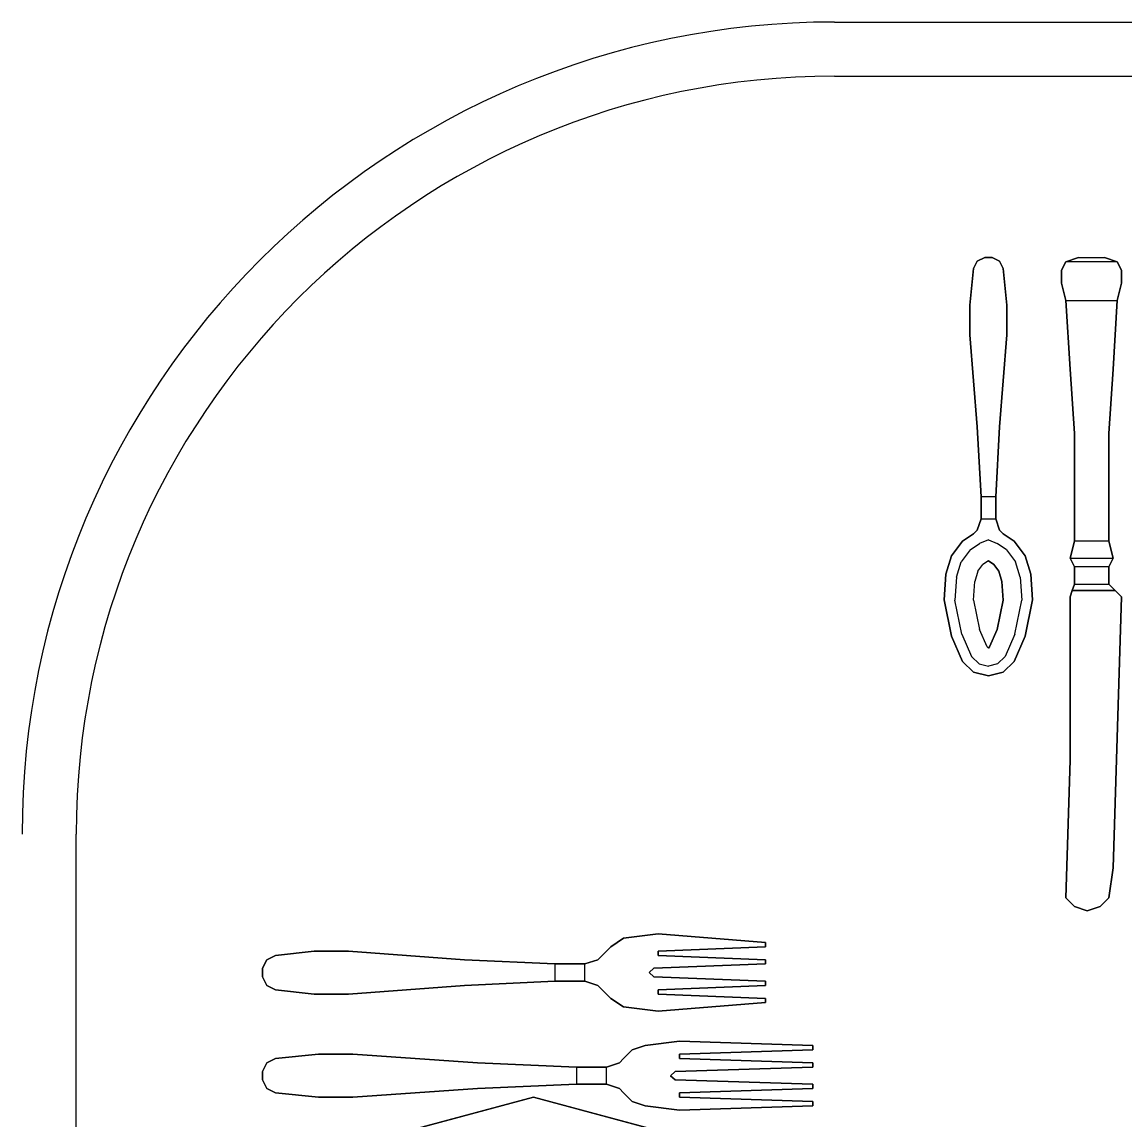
# Model space of a CAD drawing. Header units: inches. Extents: x 38074 to 101214, y 18833 to 57379.
# Drawn here: x 97711.1 to 98106.3, y 36639.1 to 37032.6 of the extents above; entities that cross this region are included whole.
import ezdxf

# ---------------------------------------------------------------- set-up
doc = ezdxf.new("R2010")
doc.units = ezdxf.units.IN

# ---------------------------------------------------------------- blocks, each defined once
blk = doc.blocks.new('A$C403C54AD')
for p, q in [((0.83575, 1.55195, -0.0006), (1.99923, 1.55195, -0.0006)), ((0.83575, 1.53256, -0.0006), (1.99923, 1.53256, -0.0006)), ((0.56427, 0.79569, -0.0006), (0.56427, 1.26108, -0.0006)), ((0.76029, 1.22386, -0.03201), (0.75567, 1.22078, -0.03155)), ((0.76029, 1.22386, -0.03509), (0.75567, 1.22078, -0.03463)), ((0.76798, 1.18538, -0.03201), (0.76336, 1.18384, -0.03155)), ((0.76798, 1.18538, -0.03509), (0.76336, 1.18384, -0.03463))]:
    blk.add_line(p, q)
for radius in [0.29087, 0.27148]:
    blk.add_arc((0.83575, 1.26108, -0.0006), radius, 90, 180)
for points, invisible_edges in [([(0.8922, 1.46766, -0.04251), (0.88956, 1.46766, -0.04251), (0.88693, 1.46634, -0.04237), (0.89484, 1.46634, -0.04237)], 4), ([(0.8922, 1.46766, -0.04605), (0.88956, 1.46766, -0.04605), (0.88693, 1.46634, -0.04634), (0.89484, 1.46634, -0.04634)], 4), ([(0.89616, 1.4637, -0.04257), (0.88561, 1.4637, -0.04257), (0.88429, 1.45051, -0.0426), (0.89748, 1.45051, -0.0426)], 5), ([(0.89616, 1.4637, -0.04655), (0.88561, 1.4637, -0.04655), (0.88429, 1.45051, -0.04658), (0.89748, 1.45051, -0.04658)], 5), ([(0.88693, 1.46634, -0.04237), (0.89484, 1.46634, -0.04237), (0.89616, 1.4637, -0.04257), (0.88561, 1.4637, -0.04257)], 5), ([(0.88693, 1.46634, -0.04634), (0.89484, 1.46634, -0.04634), (0.89616, 1.4637, -0.04655), (0.88561, 1.4637, -0.04655)], 5), ([(0.91705, 1.46304, -0.03581), (0.9386, 1.46304, -0.03581), (0.93706, 1.46612, -0.03734), (0.91859, 1.46612, -0.03734)], 1), ([(0.91705, 1.46304, -0.04504), (0.9386, 1.46304, -0.04504), (0.93706, 1.46612, -0.0435), (0.91859, 1.46612, -0.0435)], 1), ([(0.9386, 1.45842, -0.03427), (0.91705, 1.45842, -0.03427), (0.91705, 1.46304, -0.03581), (0.9386, 1.46304, -0.03581)], 5), ([(0.9386, 1.45842, -0.04658), (0.91705, 1.45842, -0.04658), (0.91705, 1.46304, -0.04504), (0.9386, 1.46304, -0.04504)], 5), ([(0.91859, 1.45227, -0.03581), (0.93706, 1.45227, -0.03581), (0.9386, 1.45842, -0.03427), (0.91705, 1.45842, -0.03427)], 4), ([(0.91859, 1.45227, -0.04504), (0.93706, 1.45227, -0.04504), (0.9386, 1.45842, -0.04658), (0.91705, 1.45842, -0.04658)], 4), ([(0.93552, 1.42764, -0.03427), (0.92013, 1.42764, -0.03427), (0.91859, 1.45227, -0.03581), (0.93706, 1.45227, -0.03581)], 1), ([(0.93552, 1.42764, -0.04658), (0.92013, 1.42764, -0.04658), (0.91859, 1.45227, -0.04504), (0.93706, 1.45227, -0.04504)], 1), ([(0.88429, 1.45051, -0.0426), (0.89748, 1.45051, -0.0426), (0.89748, 1.43995, -0.04232), (0.88429, 1.43995, -0.04232)], 5), ([(0.88429, 1.45051, -0.04658), (0.89748, 1.45051, -0.04658), (0.89748, 1.43995, -0.0463), (0.88429, 1.43995, -0.0463)], 5), ([(0.89748, 1.43995, -0.0463), (0.88429, 1.43995, -0.0463), (0.88693, 1.40697, -0.04292), (0.89484, 1.40697, -0.04292)], 5), ([(0.88429, 1.43995, -0.0463), (0.88429, 1.43995, -0.04232), (0.88693, 1.40697, -0.04028), (0.88693, 1.40697, -0.04292)], 4), ([(0.89748, 1.43995, -0.04232), (0.88429, 1.43995, -0.04232), (0.88693, 1.40697, -0.04028), (0.89484, 1.40697, -0.04028)], 5), ([(0.89484, 1.40697, -0.04292), (0.89484, 1.40697, -0.04028), (0.89748, 1.43995, -0.04232), (0.89748, 1.43995, -0.0463)], 1), ([(0.92167, 1.40455, -0.03427), (0.93398, 1.40455, -0.03427), (0.93552, 1.42764, -0.03427), (0.92013, 1.42764, -0.03427)], 5), ([(0.92167, 1.40455, -0.04658), (0.93398, 1.40455, -0.04658), (0.93552, 1.42764, -0.04658), (0.92013, 1.42764, -0.04658)], 5), ([(0.88693, 1.40697, -0.04028), (0.89484, 1.40697, -0.04028), (0.89352, 1.3819, -0.03779), (0.88825, 1.3819, -0.03779)], 1), ([(0.88693, 1.40697, -0.04028), (0.88693, 1.40697, -0.04292), (0.88825, 1.3819, -0.04001), (0.88825, 1.3819, -0.03779)], 5), ([(0.88693, 1.40697, -0.04292), (0.89484, 1.40697, -0.04292), (0.89352, 1.3819, -0.04001), (0.88825, 1.3819, -0.04001)], 1), ([(0.89352, 1.3819, -0.03779), (0.89352, 1.3819, -0.04001), (0.89484, 1.40697, -0.04292), (0.89484, 1.40697, -0.04028)], 5), ([(0.93398, 1.36607, -0.03581), (0.92167, 1.36607, -0.03581), (0.92167, 1.40455, -0.03427), (0.93398, 1.40455, -0.03427)], 4), ([(0.93398, 1.36607, -0.04504), (0.92167, 1.36607, -0.04504), (0.92167, 1.40455, -0.04658), (0.93398, 1.40455, -0.04658)], 4), ([(0.88825, 1.3819, -0.04001), (0.88825, 1.3819, -0.03779), (0.88825, 1.37399, -0.03842), (0.88825, 1.37399, -0.04064)], 5), ([(0.89352, 1.37399, -0.04064), (0.89352, 1.37399, -0.03842), (0.89352, 1.3819, -0.03779), (0.89352, 1.3819, -0.04001)], 5), ([(0.88825, 1.37399, -0.03842), (0.89352, 1.37399, -0.03842), (0.89484, 1.37003, -0.04027), (0.88693, 1.37003, -0.04027)], 4), ([(0.88825, 1.37399, -0.03842), (0.88825, 1.37399, -0.04064), (0.88693, 1.37003, -0.04236), (0.88693, 1.37003, -0.04027)], 5), ([(0.88825, 1.37399, -0.04064), (0.89352, 1.37399, -0.04064), (0.89484, 1.37003, -0.04236), (0.88693, 1.37003, -0.04236)], 4), ([(0.89352, 1.37399, -0.04064), (0.89352, 1.37399, -0.03842), (0.89484, 1.37003, -0.04027), (0.89484, 1.37003, -0.04236)], 5), ([(0.88774, 1.36518, -0.04424), (0.88561, 1.3687, -0.04315), (0.88165, 1.36608, -0.04195), (0.88434, 1.36289, -0.04423)], 5), ([(0.88774, 1.36518, -0.04292), (0.88561, 1.3687, -0.041), (0.88165, 1.36608, -0.04063), (0.88434, 1.36289, -0.04291)], 5), ([(0.89484, 1.37003, -0.04027), (0.88693, 1.37003, -0.04027), (0.88561, 1.3687, -0.041), (0.89616, 1.3687, -0.041)], 5), ([(0.89484, 1.37003, -0.04236), (0.88693, 1.37003, -0.04236), (0.88561, 1.3687, -0.04315), (0.89616, 1.3687, -0.04315)], 5), ([(0.88693, 1.37003, -0.04236), (0.88693, 1.37003, -0.04027), (0.88561, 1.3687, -0.041), (0.88561, 1.3687, -0.04315)], 1), ([(0.88561, 1.3687, -0.04315), (0.89088, 1.3687, -0.04315), (0.89088, 1.36654, -0.04406), (0.88774, 1.36518, -0.04424)], 11), ([(0.88561, 1.3687, -0.041), (0.89088, 1.3687, -0.041), (0.89088, 1.36654, -0.04274), (0.88774, 1.36518, -0.04292)], 11), ([(0.89616, 1.3687, -0.04315), (0.89088, 1.3687, -0.04315), (0.89088, 1.36654, -0.04406), (0.89402, 1.36518, -0.04424)], 11), ([(0.89616, 1.3687, -0.041), (0.89088, 1.3687, -0.041), (0.89088, 1.36654, -0.04274), (0.89402, 1.36518, -0.04292)], 11), ([(0.89402, 1.36518, -0.04292), (0.89616, 1.3687, -0.041), (0.90012, 1.36608, -0.04063), (0.89743, 1.36289, -0.04291)], 5), ([(0.89484, 1.37003, -0.04027), (0.89484, 1.37003, -0.04236), (0.89616, 1.3687, -0.04315), (0.89616, 1.3687, -0.041)], 1), ([(0.88165, 1.36608, -0.04195), (0.88434, 1.36289, -0.04423), (0.88119, 1.35867, -0.04406), (0.87769, 1.36082, -0.04147)], 5), ([(0.88165, 1.36608, -0.04063), (0.88434, 1.36289, -0.04291), (0.88119, 1.35867, -0.04274), (0.87769, 1.36082, -0.04015)], 5), ([(0.88892, 1.35767, -0.04647), (0.88434, 1.36289, -0.04423), (0.88774, 1.36518, -0.04424), (0.89088, 1.35902, -0.04627)], 5), ([(0.88892, 1.35767, -0.04515), (0.88434, 1.36289, -0.04291), (0.88774, 1.36518, -0.04292), (0.89088, 1.35902, -0.04495)], 5), ([(0.88774, 1.36518, -0.04424), (0.89088, 1.35902, -0.04627), (0.89088, 1.35902, -0.04627), (0.89088, 1.36654, -0.04406)], 5), ([(0.88774, 1.36518, -0.04292), (0.89088, 1.35902, -0.04495), (0.89088, 1.35902, -0.04495), (0.89088, 1.36654, -0.04274)], 5), ([(0.89402, 1.36518, -0.04424), (0.89088, 1.35902, -0.04627), (0.89088, 1.35902, -0.04627), (0.89088, 1.36654, -0.04406)], 5), ([(0.89402, 1.36518, -0.04292), (0.89088, 1.35902, -0.04495), (0.89088, 1.35902, -0.04495), (0.89088, 1.36654, -0.04274)], 5), ([(0.89284, 1.35767, -0.04647), (0.89743, 1.36289, -0.04423), (0.89402, 1.36518, -0.04424), (0.89088, 1.35902, -0.04627)], 5), ([(0.89284, 1.35767, -0.04515), (0.89743, 1.36289, -0.04291), (0.89402, 1.36518, -0.04292), (0.89088, 1.35902, -0.04495)], 5), ([(0.90012, 1.36608, -0.04195), (0.89743, 1.36289, -0.04423), (0.90058, 1.35867, -0.04406), (0.90408, 1.36082, -0.04147)], 5), ([(0.90012, 1.36608, -0.04063), (0.89743, 1.36289, -0.04291), (0.90058, 1.35867, -0.04274), (0.90408, 1.36082, -0.04015)], 5), ([(0.88119, 1.35867, -0.04274), (0.87769, 1.36082, -0.04015), (0.87571, 1.35422, -0.03974), (0.87953, 1.35316, -0.04222)], 5), ([(0.88119, 1.35867, -0.04406), (0.87769, 1.36082, -0.04147), (0.87571, 1.35422, -0.04106), (0.87953, 1.35316, -0.04354)], 5), ([(0.88119, 1.35867, -0.04406), (0.88715, 1.3553, -0.04638), (0.88892, 1.35767, -0.04647), (0.88434, 1.36289, -0.04423)], 5), ([(0.88119, 1.35867, -0.04274), (0.88715, 1.3553, -0.04506), (0.88892, 1.35767, -0.04515), (0.88434, 1.36289, -0.04291)], 5), ([(0.90058, 1.35867, -0.04406), (0.89462, 1.3553, -0.04638), (0.89284, 1.35767, -0.04647), (0.89743, 1.36289, -0.04423)], 5), ([(0.90058, 1.35867, -0.04274), (0.89462, 1.3553, -0.04506), (0.89284, 1.35767, -0.04515), (0.89743, 1.36289, -0.04291)], 5), ([(0.90058, 1.35867, -0.04274), (0.90408, 1.36082, -0.04015), (0.90606, 1.35422, -0.03974), (0.90224, 1.35316, -0.04222)], 5), ([(0.90058, 1.35867, -0.04406), (0.90408, 1.36082, -0.04147), (0.90606, 1.35422, -0.04106), (0.90224, 1.35316, -0.04354)], 5), ([(0.88604, 1.35158, -0.04614), (0.87953, 1.35316, -0.04354), (0.88119, 1.35867, -0.04406), (0.88715, 1.3553, -0.04638)], 5), ([(0.88604, 1.35158, -0.04482), (0.87953, 1.35316, -0.04222), (0.88119, 1.35867, -0.04274), (0.88715, 1.3553, -0.04506)], 5), ([(0.89462, 1.3553, -0.04638), (0.88715, 1.3553, -0.04638), (0.88892, 1.35767, -0.04647), (0.89284, 1.35767, -0.04647)], 5), ([(0.89462, 1.3553, -0.04506), (0.88715, 1.3553, -0.04506), (0.88892, 1.35767, -0.04515), (0.89284, 1.35767, -0.04515)], 5), ([(0.88892, 1.35767, -0.04647), (0.89284, 1.35767, -0.04647), (0.89088, 1.35902, -0.04627)], 1), ([(0.88892, 1.35767, -0.04515), (0.89284, 1.35767, -0.04515), (0.89088, 1.35902, -0.04495)], 1), ([(0.89573, 1.35158, -0.04482), (0.90224, 1.35316, -0.04222), (0.90058, 1.35867, -0.04274), (0.89462, 1.3553, -0.04506)], 5), ([(0.92167, 1.35684, -0.04504), (0.92167, 1.35684, -0.03581), (0.92167, 1.35068, -0.03581), (0.92167, 1.35068, -0.04504)], 4), ([(0.93398, 1.35068, -0.04504), (0.93398, 1.35068, -0.03581), (0.93398, 1.35684, -0.03581), (0.93398, 1.35684, -0.04504)], 1), ([(0.87571, 1.35422, -0.03974), (0.87953, 1.35316, -0.04222), (0.87893, 1.34491, -0.04133), (0.87505, 1.34501, -0.03888)], 5), ([(0.87571, 1.35422, -0.04106), (0.87953, 1.35316, -0.04354), (0.87893, 1.34491, -0.04265), (0.87505, 1.34501, -0.0402)], 5), ([(0.87893, 1.34491, -0.04265), (0.88556, 1.34497, -0.0452), (0.88604, 1.35158, -0.04614), (0.87953, 1.35316, -0.04354)], 5), ([(0.87893, 1.34491, -0.04133), (0.88556, 1.34497, -0.04388), (0.88604, 1.35158, -0.04482), (0.87953, 1.35316, -0.04222)], 5), ([(0.88604, 1.35158, -0.04614), (0.89573, 1.35158, -0.04614), (0.89462, 1.3553, -0.04638), (0.88715, 1.3553, -0.04638)], 5), ([(0.88604, 1.35158, -0.04482), (0.89573, 1.35158, -0.04482), (0.89462, 1.3553, -0.04506), (0.88715, 1.3553, -0.04506)], 5), ([(0.90283, 1.34491, -0.04265), (0.89621, 1.34497, -0.0452), (0.89573, 1.35158, -0.04614), (0.90224, 1.35316, -0.04354)], 5), ([(0.90283, 1.34491, -0.04133), (0.89621, 1.34497, -0.04388), (0.89573, 1.35158, -0.04482), (0.90224, 1.35316, -0.04222)], 5), ([(0.90606, 1.35422, -0.03974), (0.90224, 1.35316, -0.04222), (0.90283, 1.34491, -0.04133), (0.90672, 1.34501, -0.03888)], 5), ([(0.90606, 1.35422, -0.04106), (0.90224, 1.35316, -0.04354), (0.90283, 1.34491, -0.04265), (0.90672, 1.34501, -0.0402)], 5), ([(0.89621, 1.34497, -0.0452), (0.88556, 1.34497, -0.0452), (0.88604, 1.35158, -0.04614), (0.89573, 1.35158, -0.04614)], 5), ([(0.89621, 1.34497, -0.04388), (0.88556, 1.34497, -0.04388), (0.88604, 1.35158, -0.04482), (0.89573, 1.35158, -0.04482)], 5), ([(0.9386, 1.34606, -0.03965), (0.92013, 1.34606, -0.03965), (0.9209, 1.34837, -0.03888), (0.93629, 1.34837, -0.03888)], 1), ([(0.9386, 1.34606, -0.04119), (0.92013, 1.34606, -0.04119), (0.9209, 1.34837, -0.04196), (0.93629, 1.34837, -0.04196)], 1), ([(0.9209, 1.34837, -0.04196), (0.9209, 1.34837, -0.03888), (0.92013, 1.34606, -0.03965), (0.92013, 1.34606, -0.04119)], 5), ([(0.92167, 1.35068, -0.03581), (0.92167, 1.35068, -0.04504), (0.9209, 1.34837, -0.04196), (0.9209, 1.34837, -0.03888)], 5), ([(0.93629, 1.34837, -0.03888), (0.93629, 1.34837, -0.04196), (0.93398, 1.35068, -0.04504), (0.93398, 1.35068, -0.03581)], 5), ([(0.9386, 1.34606, -0.04119), (0.9386, 1.34606, -0.03965), (0.93629, 1.34837, -0.03888), (0.93629, 1.34837, -0.04196)], 5), ([(0.87893, 1.34491, -0.04265), (0.87505, 1.34501, -0.0402), (0.87769, 1.33198, -0.03816), (0.88139, 1.33278, -0.04067)], 5), ([(0.87893, 1.34491, -0.04133), (0.87505, 1.34501, -0.03888), (0.87769, 1.33198, -0.03684), (0.88139, 1.33278, -0.03935)], 5), ([(0.88771, 1.33436, -0.04216), (0.88139, 1.33278, -0.03935), (0.87893, 1.34491, -0.04133), (0.88556, 1.34497, -0.04388)], 5), ([(0.88771, 1.33436, -0.04348), (0.88139, 1.33278, -0.04067), (0.87893, 1.34491, -0.04265), (0.88556, 1.34497, -0.0452)], 5), ([(0.88771, 1.33436, -0.04216), (0.89406, 1.33436, -0.04216), (0.89621, 1.34497, -0.04388), (0.88556, 1.34497, -0.04388)], 5), ([(0.88771, 1.33436, -0.04348), (0.89406, 1.33436, -0.04348), (0.89621, 1.34497, -0.0452), (0.88556, 1.34497, -0.0452)], 5), ([(0.89406, 1.33436, -0.04216), (0.90038, 1.33278, -0.03935), (0.90283, 1.34491, -0.04133), (0.89621, 1.34497, -0.04388)], 5), ([(0.89406, 1.33436, -0.04348), (0.90038, 1.33278, -0.04067), (0.90283, 1.34491, -0.04265), (0.89621, 1.34497, -0.0452)], 5), ([(0.90283, 1.34491, -0.04265), (0.90672, 1.34501, -0.0402), (0.90408, 1.33198, -0.03816), (0.90038, 1.33278, -0.04067)], 5), ([(0.90283, 1.34491, -0.04133), (0.90672, 1.34501, -0.03888), (0.90408, 1.33198, -0.03684), (0.90038, 1.33278, -0.03935)], 5), ([(0.92013, 1.28757, -0.03965), (0.93552, 1.24909, -0.03965), (0.9386, 1.34606, -0.03965), (0.92013, 1.34606, -0.03965)], 5), ([(0.92013, 1.28757, -0.04119), (0.93552, 1.24909, -0.04119), (0.9386, 1.34606, -0.04119), (0.92013, 1.34606, -0.04119)], 5), ([(0.92013, 1.34606, -0.03965), (0.92013, 1.34606, -0.04119), (0.92013, 1.28757, -0.04119), (0.92013, 1.28757, -0.03965)], 5), ([(0.93552, 1.24909, -0.04119), (0.93552, 1.24909, -0.03965), (0.9386, 1.34606, -0.03965), (0.9386, 1.34606, -0.04119)], 5), ([(0.87769, 1.33198, -0.03816), (0.88139, 1.33278, -0.04067), (0.8849, 1.32476, -0.03896), (0.88165, 1.32291, -0.03632)], 5), ([(0.87769, 1.33198, -0.03684), (0.88139, 1.33278, -0.03935), (0.8849, 1.32476, -0.03764), (0.88165, 1.32291, -0.035)], 5), ([(0.8849, 1.32476, -0.03896), (0.89045, 1.32814, -0.04186), (0.88771, 1.33436, -0.04348), (0.88139, 1.33278, -0.04067)], 5), ([(0.8849, 1.32476, -0.03764), (0.89045, 1.32814, -0.04054), (0.88771, 1.33436, -0.04216), (0.88139, 1.33278, -0.03935)], 5), ([(0.89132, 1.32814, -0.04186), (0.89045, 1.32814, -0.04186), (0.88771, 1.33436, -0.04348), (0.89406, 1.33436, -0.04348)], 5), ([(0.89132, 1.32814, -0.04054), (0.89045, 1.32814, -0.04054), (0.88771, 1.33436, -0.04216), (0.89406, 1.33436, -0.04216)], 5), ([(0.89687, 1.32476, -0.03896), (0.89132, 1.32814, -0.04186), (0.89406, 1.33436, -0.04348), (0.90038, 1.33278, -0.04067)], 5), ([(0.89687, 1.32476, -0.03764), (0.89132, 1.32814, -0.04054), (0.89406, 1.33436, -0.04216), (0.90038, 1.33278, -0.03935)], 5), ([(0.90408, 1.33198, -0.03816), (0.90038, 1.33278, -0.04067), (0.89687, 1.32476, -0.03896), (0.90012, 1.32291, -0.03632)], 5), ([(0.90408, 1.33198, -0.03684), (0.90038, 1.33278, -0.03935), (0.89687, 1.32476, -0.03764), (0.90012, 1.32291, -0.035)], 5), ([(0.89045, 1.32814, -0.04054), (0.88758, 1.32213, -0.03709), (0.8849, 1.32476, -0.03764), (0.89045, 1.32814, -0.04054)], 5), ([(0.89045, 1.32814, -0.04186), (0.88758, 1.32213, -0.03841), (0.8849, 1.32476, -0.03896), (0.89045, 1.32814, -0.04186)], 5), ([(0.89088, 1.32132, -0.0369), (0.89088, 1.32772, -0.0404), (0.89045, 1.32814, -0.04054), (0.88758, 1.32213, -0.03709)], 5), ([(0.89088, 1.32132, -0.03822), (0.89088, 1.32772, -0.04172), (0.89045, 1.32814, -0.04186), (0.88758, 1.32213, -0.03841)], 5), ([(0.89088, 1.32772, -0.0404), (0.89045, 1.32814, -0.04054), (0.89132, 1.32814, -0.04054), (0.89088, 1.32772, -0.0404)], 2), ([(0.89088, 1.32772, -0.04172), (0.89045, 1.32814, -0.04186), (0.89132, 1.32814, -0.04186), (0.89088, 1.32772, -0.04172)], 2), ([(0.89088, 1.32132, -0.0369), (0.89088, 1.32772, -0.0404), (0.89132, 1.32814, -0.04054), (0.89419, 1.32213, -0.03709)], 5), ([(0.89088, 1.32132, -0.03822), (0.89088, 1.32772, -0.04172), (0.89132, 1.32814, -0.04186), (0.89419, 1.32213, -0.03841)], 5), ([(0.89132, 1.32814, -0.04054), (0.89419, 1.32213, -0.03709), (0.89687, 1.32476, -0.03764), (0.89132, 1.32814, -0.04054)], 5), ([(0.89132, 1.32814, -0.04186), (0.89419, 1.32213, -0.03841), (0.89687, 1.32476, -0.03896), (0.89132, 1.32814, -0.04186)], 5), ([(0.8849, 1.32476, -0.03896), (0.88165, 1.32291, -0.03632), (0.88561, 1.31907, -0.03523), (0.88758, 1.32213, -0.03841)], 5), ([(0.8849, 1.32476, -0.03764), (0.88165, 1.32291, -0.035), (0.88561, 1.31907, -0.03391), (0.88758, 1.32213, -0.03709)], 5), ([(0.89687, 1.32476, -0.03896), (0.90012, 1.32291, -0.03632), (0.89616, 1.31907, -0.03523), (0.89419, 1.32213, -0.03841)], 5), ([(0.89687, 1.32476, -0.03764), (0.90012, 1.32291, -0.035), (0.89616, 1.31907, -0.03391), (0.89419, 1.32213, -0.03709)], 5), ([(0.88561, 1.31907, -0.03523), (0.88758, 1.32213, -0.03841), (0.89088, 1.32132, -0.03822), (0.89088, 1.31776, -0.03505)], 5), ([(0.88561, 1.31907, -0.03391), (0.88758, 1.32213, -0.03709), (0.89088, 1.32132, -0.0369), (0.89088, 1.31776, -0.03373)], 5), ([(0.89616, 1.31907, -0.03523), (0.89419, 1.32213, -0.03841), (0.89088, 1.32132, -0.03822), (0.89088, 1.31776, -0.03505)], 5), ([(0.89616, 1.31907, -0.03391), (0.89419, 1.32213, -0.03709), (0.89088, 1.32132, -0.0369), (0.89088, 1.31776, -0.03373)], 5), ([(0.93398, 1.23832, -0.03965), (0.91859, 1.23832, -0.03965), (0.92013, 1.28757, -0.03965), (0.93552, 1.24909, -0.03965)], 5), ([(0.93398, 1.23832, -0.04119), (0.91859, 1.23832, -0.04119), (0.92013, 1.28757, -0.04119), (0.93552, 1.24909, -0.04119)], 5), ([(0.92013, 1.28757, -0.04119), (0.92013, 1.28757, -0.03965), (0.91859, 1.23832, -0.03965), (0.91859, 1.23832, -0.04119)], 5), ([(0.93398, 1.23832, -0.03965), (0.93398, 1.23832, -0.04119), (0.93552, 1.24909, -0.04119), (0.93552, 1.24909, -0.03965)], 5), ([(0.92167, 1.23524, -0.03965), (0.9309, 1.23524, -0.03965), (0.93398, 1.23832, -0.03965), (0.91859, 1.23832, -0.03965)], 5), ([(0.92167, 1.23524, -0.04119), (0.9309, 1.23524, -0.04119), (0.93398, 1.23832, -0.04119), (0.91859, 1.23832, -0.04119)], 5), ([(0.91859, 1.23832, -0.03965), (0.91859, 1.23832, -0.04119), (0.92167, 1.23524, -0.04119), (0.92167, 1.23524, -0.03965)], 5), ([(0.9309, 1.23524, -0.04119), (0.9309, 1.23524, -0.03965), (0.93398, 1.23832, -0.03965), (0.93398, 1.23832, -0.04119)], 5), ([(0.92629, 1.2337, -0.03965), (0.92629, 1.2337, -0.03965), (0.92167, 1.23524, -0.03965), (0.9309, 1.23524, -0.03965)], 4), ([(0.92629, 1.2337, -0.04119), (0.92629, 1.2337, -0.04119), (0.92167, 1.23524, -0.04119), (0.9309, 1.23524, -0.04119)], 4), ([(0.92167, 1.23524, -0.04119), (0.92167, 1.23524, -0.03965), (0.92629, 1.2337, -0.03965), (0.92629, 1.2337, -0.04119)], 1), ([(0.92629, 1.2337, -0.03965), (0.92629, 1.2337, -0.04119), (0.9309, 1.23524, -0.04119), (0.9309, 1.23524, -0.03965)], 4), ([(0.76029, 1.22386, -0.03201), (0.7726, 1.2177, -0.03141), (0.7726, 1.21924, -0.03141), (0.7726, 1.2254, -0.03141)], 5), ([(0.76029, 1.22386, -0.03509), (0.7726, 1.2177, -0.03449), (0.7726, 1.21924, -0.03449), (0.7726, 1.2254, -0.03449)], 5), ([(0.76029, 1.22386, -0.03509), (0.76029, 1.22386, -0.03201), (0.7726, 1.2254, -0.03141), (0.7726, 1.2254, -0.03449)], 1), ([(0.7726, 1.21924, -0.03141), (0.7726, 1.2254, -0.03141), (0.81108, 1.22232, -0.02431), (0.81108, 1.22078, -0.02431)], 1), ([(0.7726, 1.21924, -0.03449), (0.7726, 1.2254, -0.03449), (0.81108, 1.22232, -0.02739), (0.81108, 1.22078, -0.02739)], 1), ([(0.75567, 1.20231, -0.03155), (0.75567, 1.22078, -0.03155), (0.76029, 1.22386, -0.03201), (0.76029, 1.19923, -0.03201)], 5), ([(0.75567, 1.20231, -0.03463), (0.75567, 1.22078, -0.03463), (0.76029, 1.22386, -0.03509), (0.76029, 1.19923, -0.03509)], 5), ([(0.75567, 1.22078, -0.03155), (0.75567, 1.22078, -0.03463), (0.76029, 1.22386, -0.03509), (0.76029, 1.22386, -0.03201)], 4), ([(0.76029, 1.22386, -0.03201), (0.7694, 1.21155, -0.0318), (0.77106, 1.21308, -0.03166), (0.7726, 1.2177, -0.03141)], 13), ([(0.76029, 1.19923, -0.03201), (0.7694, 1.21155, -0.0318), (0.76029, 1.22386, -0.03201), (0.76029, 1.19923, -0.03201)], 7), ([(0.76029, 1.22386, -0.03509), (0.7694, 1.21155, -0.03488), (0.77106, 1.21308, -0.03473), (0.7726, 1.2177, -0.03449)], 13), ([(0.76029, 1.19923, -0.03509), (0.7694, 1.21155, -0.03488), (0.76029, 1.22386, -0.03509), (0.76029, 1.19923, -0.03509)], 7), ([(0.63253, 1.20693, -0.03017), (0.63253, 1.21616, -0.03017), (0.63561, 1.2177, -0.03041), (0.63561, 1.20539, -0.03041)], 5), ([(0.63253, 1.20693, -0.03481), (0.63253, 1.21616, -0.03481), (0.63561, 1.2177, -0.03505), (0.63561, 1.20539, -0.03505)], 5), ([(0.63561, 1.2177, -0.03041), (0.63561, 1.20539, -0.03041), (0.64946, 1.20385, -0.03045), (0.64946, 1.21924, -0.03045)], 5), ([(0.63561, 1.2177, -0.03505), (0.63561, 1.20539, -0.03505), (0.64946, 1.20385, -0.03508), (0.64946, 1.21924, -0.03508)], 5), ([(0.64946, 1.20385, -0.03045), (0.64946, 1.21924, -0.03045), (0.66178, 1.21924, -0.03012), (0.66178, 1.20385, -0.03012)], 5), ([(0.64946, 1.20385, -0.03508), (0.64946, 1.21924, -0.03508), (0.66178, 1.21924, -0.03476), (0.66178, 1.20385, -0.03476)], 5), ([(0.66178, 1.21924, -0.03012), (0.66178, 1.20385, -0.03012), (0.70334, 1.20693, -0.02774), (0.70334, 1.21616, -0.02774)], 5), ([(0.66178, 1.21924, -0.03476), (0.66178, 1.20385, -0.03476), (0.70334, 1.20693, -0.03082), (0.70334, 1.21616, -0.03082)], 5), ([(0.70334, 1.21616, -0.03082), (0.70334, 1.21616, -0.02774), (0.66178, 1.21924, -0.03012), (0.66178, 1.21924, -0.03476)], 1), ([(0.75105, 1.21616, -0.02926), (0.75105, 1.20693, -0.02926), (0.75259, 1.20539, -0.03031), (0.75259, 1.2177, -0.03031)], 5), ([(0.75105, 1.21616, -0.03205), (0.75105, 1.20693, -0.03205), (0.75259, 1.20539, -0.03339), (0.75259, 1.2177, -0.03339)], 5), ([(0.75105, 1.21616, -0.02926), (0.75105, 1.21616, -0.03205), (0.75259, 1.2177, -0.03339), (0.75259, 1.2177, -0.03031)], 1), ([(0.75259, 1.2177, -0.03339), (0.75259, 1.20539, -0.03339), (0.75567, 1.20231, -0.03463), (0.75567, 1.22078, -0.03463)], 5), ([(0.75259, 1.2177, -0.03031), (0.75259, 1.20539, -0.03031), (0.75567, 1.20231, -0.03155), (0.75567, 1.22078, -0.03155)], 5), ([(0.77106, 1.21308, -0.03166), (0.7726, 1.2177, -0.03141), (0.81108, 1.21616, -0.02431), (0.81108, 1.21462, -0.02431)], 1), ([(0.77106, 1.21308, -0.03473), (0.7726, 1.2177, -0.03449), (0.81108, 1.21616, -0.02739), (0.81108, 1.21462, -0.02739)], 1), ([(0.63099, 1.21308, -0.03034), (0.63099, 1.21001, -0.03034), (0.63253, 1.20693, -0.03017), (0.63253, 1.21616, -0.03017)], 4), ([(0.63099, 1.21308, -0.03447), (0.63099, 1.21001, -0.03447), (0.63253, 1.20693, -0.03481), (0.63253, 1.21616, -0.03481)], 4), ([(0.70334, 1.20693, -0.02774), (0.70334, 1.21616, -0.02774), (0.73566, 1.21462, -0.02483), (0.73566, 1.20847, -0.02483)], 1), ([(0.73566, 1.21462, -0.02483), (0.73566, 1.21462, -0.02742), (0.70334, 1.21616, -0.03082), (0.70334, 1.21616, -0.02774)], 5), ([(0.70334, 1.20693, -0.03082), (0.70334, 1.21616, -0.03082), (0.73566, 1.21462, -0.02742), (0.73566, 1.20847, -0.02742)], 1), ([(0.74643, 1.21462, -0.0295), (0.74643, 1.21462, -0.02691), (0.73566, 1.21462, -0.02483), (0.73566, 1.21462, -0.02742)], 5), ([(0.74643, 1.20847, -0.02691), (0.74643, 1.21462, -0.02691), (0.75105, 1.21616, -0.02926), (0.75105, 1.20693, -0.02926)], 4), ([(0.74643, 1.20847, -0.0295), (0.74643, 1.21462, -0.0295), (0.75105, 1.21616, -0.03205), (0.75105, 1.20693, -0.03205)], 4), ([(0.74643, 1.21462, -0.0295), (0.74643, 1.21462, -0.02691), (0.75105, 1.21616, -0.02926), (0.75105, 1.21616, -0.03205)], 5), ([(0.76029, 1.19923, -0.03201), (0.7694, 1.21155, -0.0318), (0.77106, 1.21001, -0.03166), (0.7726, 1.20539, -0.03141)], 13), ([(0.76029, 1.19923, -0.03509), (0.7694, 1.21155, -0.03488), (0.77106, 1.21001, -0.03473), (0.7726, 1.20539, -0.03449)], 13), ([(0.7726, 1.20539, -0.03141), (0.77106, 1.21001, -0.03166), (0.81108, 1.20847, -0.02431), (0.81108, 1.20693, -0.02431)], 1), ([(0.7726, 1.20539, -0.03449), (0.77106, 1.21001, -0.03473), (0.81108, 1.20847, -0.02739), (0.81108, 1.20693, -0.02739)], 1), ([(0.66178, 1.20385, -0.03476), (0.66178, 1.20385, -0.03012), (0.70334, 1.20693, -0.02774), (0.70334, 1.20693, -0.03082)], 4), ([(0.70334, 1.20693, -0.02774), (0.70334, 1.20693, -0.03082), (0.73566, 1.20847, -0.02742), (0.73566, 1.20847, -0.02483)], 5), ([(0.73566, 1.20847, -0.02742), (0.73566, 1.20847, -0.02483), (0.74643, 1.20847, -0.02691), (0.74643, 1.20847, -0.0295)], 5), ([(0.74643, 1.20847, -0.02691), (0.74643, 1.20847, -0.0295), (0.75105, 1.20693, -0.03205), (0.75105, 1.20693, -0.02926)], 5), ([(0.75105, 1.20693, -0.03205), (0.75105, 1.20693, -0.02926), (0.75259, 1.20539, -0.03031), (0.75259, 1.20539, -0.03339)], 1), ([(0.75567, 1.20231, -0.03463), (0.75567, 1.20231, -0.03155), (0.76029, 1.19923, -0.03201), (0.76029, 1.19923, -0.03509)], 4), ([(0.76029, 1.19923, -0.03201), (0.7726, 1.20539, -0.03141), (0.7726, 1.20385, -0.03141), (0.7726, 1.19769, -0.03141)], 5), ([(0.76029, 1.19923, -0.03509), (0.7726, 1.20539, -0.03449), (0.7726, 1.20385, -0.03449), (0.7726, 1.19769, -0.03449)], 5), ([(0.7726, 1.20385, -0.03141), (0.7726, 1.19769, -0.03141), (0.81108, 1.20077, -0.02431), (0.81108, 1.20231, -0.02431)], 1), ([(0.7726, 1.20385, -0.03449), (0.7726, 1.19769, -0.03449), (0.81108, 1.20077, -0.02739), (0.81108, 1.20231, -0.02739)], 1), ([(0.76029, 1.19923, -0.03201), (0.76029, 1.19923, -0.03509), (0.7726, 1.19769, -0.03449), (0.7726, 1.19769, -0.03141)], 1), ([(0.76798, 1.18538, -0.03201), (0.7803, 1.18076, -0.03141), (0.7803, 1.1823, -0.03141), (0.7803, 1.18692, -0.03141)], 5), ([(0.76798, 1.18538, -0.03509), (0.7803, 1.18076, -0.03449), (0.7803, 1.1823, -0.03449), (0.7803, 1.18692, -0.03449)], 5), ([(0.76798, 1.18538, -0.03509), (0.76798, 1.18538, -0.03201), (0.7803, 1.18692, -0.03141), (0.7803, 1.18692, -0.03449)], 1), ([(0.7803, 1.1823, -0.03141), (0.7803, 1.18692, -0.03141), (0.82801, 1.18538, -0.02431), (0.82801, 1.18384, -0.02431)], 1), ([(0.7803, 1.1823, -0.03449), (0.7803, 1.18692, -0.03449), (0.82801, 1.18538, -0.02739), (0.82801, 1.18384, -0.02739)], 1), ([(0.63561, 1.18076, -0.03041), (0.63561, 1.16845, -0.03041), (0.651, 1.16691, -0.03045), (0.651, 1.1823, -0.03045)], 5), ([(0.63561, 1.18076, -0.03505), (0.63561, 1.16845, -0.03505), (0.651, 1.16691, -0.03508), (0.651, 1.1823, -0.03508)], 5), ([(0.651, 1.16691, -0.03045), (0.651, 1.1823, -0.03045), (0.66332, 1.1823, -0.03012), (0.66332, 1.16691, -0.03012)], 5), ([(0.651, 1.16691, -0.03508), (0.651, 1.1823, -0.03508), (0.66332, 1.1823, -0.03476), (0.66332, 1.16691, -0.03476)], 5), ([(0.66332, 1.1823, -0.03012), (0.66332, 1.16691, -0.03012), (0.70795, 1.16999, -0.02774), (0.70795, 1.17922, -0.02774)], 5), ([(0.66332, 1.1823, -0.03476), (0.66332, 1.16691, -0.03476), (0.70795, 1.16999, -0.03082), (0.70795, 1.17922, -0.03082)], 5), ([(0.70795, 1.17922, -0.03082), (0.70795, 1.17922, -0.02774), (0.66332, 1.1823, -0.03012), (0.66332, 1.1823, -0.03476)], 1), ([(0.76029, 1.18076, -0.03339), (0.76029, 1.16845, -0.03339), (0.76336, 1.16537, -0.03463), (0.76336, 1.18384, -0.03463)], 5), ([(0.76029, 1.18076, -0.03031), (0.76029, 1.16845, -0.03031), (0.76336, 1.16537, -0.03155), (0.76336, 1.18384, -0.03155)], 5), ([(0.76336, 1.16537, -0.03155), (0.76336, 1.18384, -0.03155), (0.76798, 1.18538, -0.03201), (0.76798, 1.16383, -0.03201)], 5), ([(0.76336, 1.16537, -0.03463), (0.76336, 1.18384, -0.03463), (0.76798, 1.18538, -0.03509), (0.76798, 1.16383, -0.03509)], 5), ([(0.76336, 1.18384, -0.03155), (0.76336, 1.18384, -0.03463), (0.76798, 1.18538, -0.03509), (0.76798, 1.18538, -0.03201)], 4), ([(0.76798, 1.18538, -0.03201), (0.77709, 1.17461, -0.0318), (0.77876, 1.17614, -0.03166), (0.7803, 1.18076, -0.03141)], 13), ([(0.76798, 1.16383, -0.03201), (0.77709, 1.17461, -0.0318), (0.76798, 1.18538, -0.03201), (0.76798, 1.16383, -0.03201)], 7), ([(0.76798, 1.16383, -0.03509), (0.77709, 1.17461, -0.03488), (0.76798, 1.18538, -0.03509), (0.76798, 1.16383, -0.03509)], 7), ([(0.76798, 1.18538, -0.03509), (0.77709, 1.17461, -0.03488), (0.77876, 1.17614, -0.03473), (0.7803, 1.18076, -0.03449)], 13), ([(0.63099, 1.17614, -0.03034), (0.63099, 1.17307, -0.03034), (0.63253, 1.16999, -0.03017), (0.63253, 1.17922, -0.03017)], 4), ([(0.63099, 1.17614, -0.03447), (0.63099, 1.17307, -0.03447), (0.63253, 1.16999, -0.03481), (0.63253, 1.17922, -0.03481)], 4), ([(0.63253, 1.16999, -0.03017), (0.63253, 1.17922, -0.03017), (0.63561, 1.18076, -0.03041), (0.63561, 1.16845, -0.03041)], 5), ([(0.63253, 1.16999, -0.03481), (0.63253, 1.17922, -0.03481), (0.63561, 1.18076, -0.03505), (0.63561, 1.16845, -0.03505)], 5), ([(0.70795, 1.16999, -0.02774), (0.70795, 1.17922, -0.02774), (0.74335, 1.17768, -0.02483), (0.74335, 1.17153, -0.02483)], 1), ([(0.74335, 1.17768, -0.02483), (0.74335, 1.17768, -0.02742), (0.70795, 1.17922, -0.03082), (0.70795, 1.17922, -0.02774)], 5), ([(0.70795, 1.16999, -0.03082), (0.70795, 1.17922, -0.03082), (0.74335, 1.17768, -0.02742), (0.74335, 1.17153, -0.02742)], 1), ([(0.75413, 1.17153, -0.02691), (0.75413, 1.17768, -0.02691), (0.75875, 1.17922, -0.02926), (0.75875, 1.16999, -0.02926)], 4), ([(0.75413, 1.17768, -0.0295), (0.75413, 1.17768, -0.02691), (0.75875, 1.17922, -0.02926), (0.75875, 1.17922, -0.03205)], 5), ([(0.75413, 1.17153, -0.0295), (0.75413, 1.17768, -0.0295), (0.75875, 1.17922, -0.03205), (0.75875, 1.16999, -0.03205)], 4), ([(0.75875, 1.17922, -0.02926), (0.75875, 1.16999, -0.02926), (0.76029, 1.16845, -0.03031), (0.76029, 1.18076, -0.03031)], 5), ([(0.75875, 1.17922, -0.03205), (0.75875, 1.16999, -0.03205), (0.76029, 1.16845, -0.03339), (0.76029, 1.18076, -0.03339)], 5), ([(0.75875, 1.17922, -0.02926), (0.75875, 1.17922, -0.03205), (0.76029, 1.18076, -0.03339), (0.76029, 1.18076, -0.03031)], 1), ([(0.77876, 1.17614, -0.03166), (0.7803, 1.18076, -0.03141), (0.82801, 1.17922, -0.02431), (0.82801, 1.17768, -0.02431)], 1), ([(0.77876, 1.17614, -0.03473), (0.7803, 1.18076, -0.03449), (0.82801, 1.17922, -0.02739), (0.82801, 1.17768, -0.02739)], 1), ([(0.75413, 1.17768, -0.0295), (0.75413, 1.17768, -0.02691), (0.74335, 1.17768, -0.02483), (0.74335, 1.17768, -0.02742)], 5), ([(0.76798, 1.16383, -0.03201), (0.77709, 1.17461, -0.0318), (0.77876, 1.17307, -0.03166), (0.7803, 1.16845, -0.03141)], 13), ([(0.76798, 1.16383, -0.03509), (0.77709, 1.17461, -0.03488), (0.77876, 1.17307, -0.03473), (0.7803, 1.16845, -0.03449)], 13), ([(0.66332, 1.16691, -0.03476), (0.66332, 1.16691, -0.03012), (0.70795, 1.16999, -0.02774), (0.70795, 1.16999, -0.03082)], 4), ([(0.70795, 1.16999, -0.02774), (0.70795, 1.16999, -0.03082), (0.74335, 1.17153, -0.02742), (0.74335, 1.17153, -0.02483)], 5), ([(0.74335, 1.17153, -0.02742), (0.74335, 1.17153, -0.02483), (0.75413, 1.17153, -0.02691), (0.75413, 1.17153, -0.0295)], 5), ([(0.75413, 1.17153, -0.02691), (0.75413, 1.17153, -0.0295), (0.75875, 1.16999, -0.03205), (0.75875, 1.16999, -0.02926)], 5), ([(0.75875, 1.16999, -0.03205), (0.75875, 1.16999, -0.02926), (0.76029, 1.16845, -0.03031), (0.76029, 1.16845, -0.03339)], 1), ([(0.7803, 1.16845, -0.03141), (0.77876, 1.17307, -0.03166), (0.82801, 1.17153, -0.02431), (0.82801, 1.16999, -0.02431)], 1), ([(0.7803, 1.16845, -0.03449), (0.77876, 1.17307, -0.03473), (0.82801, 1.17153, -0.02739), (0.82801, 1.16999, -0.02739)], 1), ([(0.76798, 1.16383, -0.03201), (0.7803, 1.16845, -0.03141), (0.7803, 1.16691, -0.03141), (0.7803, 1.16229, -0.03141)], 5), ([(0.76798, 1.16383, -0.03509), (0.7803, 1.16845, -0.03449), (0.7803, 1.16691, -0.03449), (0.7803, 1.16229, -0.03449)], 5), ([(0.7803, 1.16691, -0.03141), (0.7803, 1.16229, -0.03141), (0.82801, 1.16383, -0.02431), (0.82801, 1.16537, -0.02431)], 1), ([(0.7803, 1.16691, -0.03449), (0.7803, 1.16229, -0.03449), (0.82801, 1.16383, -0.02739), (0.82801, 1.16537, -0.02739)], 1), ([(0.76336, 1.16537, -0.03463), (0.76336, 1.16537, -0.03155), (0.76798, 1.16383, -0.03201), (0.76798, 1.16383, -0.03509)], 4), ([(0.76798, 1.16383, -0.03201), (0.76798, 1.16383, -0.03509), (0.7803, 1.16229, -0.03449), (0.7803, 1.16229, -0.03141)], 1)]:
    blk.add_3dface(points, dxfattribs=dict(invisible_edges=invisible_edges))
for points in [[(0.88956, 1.46766, -0.04605), (0.88956, 1.46766, -0.04251), (0.88693, 1.46634, -0.04237), (0.88693, 1.46634, -0.04634)], [(0.8922, 1.46766, -0.04251), (0.8922, 1.46766, -0.04605), (0.88956, 1.46766, -0.04605), (0.88956, 1.46766, -0.04251)], [(0.89484, 1.46634, -0.04634), (0.89484, 1.46634, -0.04237), (0.8922, 1.46766, -0.04251), (0.8922, 1.46766, -0.04605)], [(0.93706, 1.46612, -0.03734), (0.91859, 1.46612, -0.03734), (0.92321, 1.46766, -0.04042), (0.93244, 1.46766, -0.04042)], [(0.92321, 1.46766, -0.04042), (0.92321, 1.46766, -0.04042), (0.91859, 1.46612, -0.03734), (0.91859, 1.46612, -0.0435)], [(0.93706, 1.46612, -0.0435), (0.91859, 1.46612, -0.0435), (0.92321, 1.46766, -0.04042), (0.93244, 1.46766, -0.04042)], [(0.93706, 1.46612, -0.03734), (0.93706, 1.46612, -0.0435), (0.93244, 1.46766, -0.04042)], [(0.88561, 1.4637, -0.04655), (0.88561, 1.4637, -0.04257), (0.88429, 1.45051, -0.0426), (0.88429, 1.45051, -0.04658)], [(0.88693, 1.46634, -0.04237), (0.88693, 1.46634, -0.04634), (0.88561, 1.4637, -0.04655), (0.88561, 1.4637, -0.04257)], [(0.89616, 1.4637, -0.04257), (0.89616, 1.4637, -0.04655), (0.89484, 1.46634, -0.04634), (0.89484, 1.46634, -0.04237)], [(0.89748, 1.45051, -0.04658), (0.89748, 1.45051, -0.0426), (0.89616, 1.4637, -0.04257), (0.89616, 1.4637, -0.04655)], [(0.91859, 1.46612, -0.03734), (0.91859, 1.46612, -0.0435), (0.91705, 1.46304, -0.04504), (0.91705, 1.46304, -0.03581)], [(0.91705, 1.46304, -0.03581), (0.91705, 1.46304, -0.04504), (0.91705, 1.45842, -0.04658), (0.91705, 1.45842, -0.03427)], [(0.9386, 1.46304, -0.04504), (0.9386, 1.46304, -0.03581), (0.93706, 1.46612, -0.03734), (0.93706, 1.46612, -0.0435)], [(0.9386, 1.45842, -0.03427), (0.9386, 1.45842, -0.04658), (0.9386, 1.46304, -0.04504), (0.9386, 1.46304, -0.03581)], [(0.91705, 1.45842, -0.04658), (0.91705, 1.45842, -0.03427), (0.91859, 1.45227, -0.03581), (0.91859, 1.45227, -0.04504)], [(0.93706, 1.45227, -0.04504), (0.93706, 1.45227, -0.03581), (0.9386, 1.45842, -0.03427), (0.9386, 1.45842, -0.04658)], [(0.91859, 1.45227, -0.03581), (0.91859, 1.45227, -0.04504), (0.92013, 1.42764, -0.04658), (0.92013, 1.42764, -0.03427)], [(0.93552, 1.42764, -0.03427), (0.93552, 1.42764, -0.04658), (0.93706, 1.45227, -0.04504), (0.93706, 1.45227, -0.03581)], [(0.88429, 1.45051, -0.0426), (0.88429, 1.45051, -0.04658), (0.88429, 1.43995, -0.0463), (0.88429, 1.43995, -0.04232)], [(0.89748, 1.43995, -0.04232), (0.89748, 1.43995, -0.0463), (0.89748, 1.45051, -0.04658), (0.89748, 1.45051, -0.0426)], [(0.92013, 1.42764, -0.04658), (0.92013, 1.42764, -0.03427), (0.92167, 1.40455, -0.03427), (0.92167, 1.40455, -0.04658)], [(0.93398, 1.40455, -0.04658), (0.93398, 1.40455, -0.03427), (0.93552, 1.42764, -0.03427), (0.93552, 1.42764, -0.04658)], [(0.92167, 1.40455, -0.03427), (0.92167, 1.40455, -0.04658), (0.92167, 1.36607, -0.04504), (0.92167, 1.36607, -0.03581)], [(0.93398, 1.36607, -0.03581), (0.93398, 1.36607, -0.04504), (0.93398, 1.40455, -0.04658), (0.93398, 1.40455, -0.03427)], [(0.89352, 1.3819, -0.04001), (0.88825, 1.3819, -0.04001), (0.88825, 1.37399, -0.04064), (0.89352, 1.37399, -0.04064)], [(0.89352, 1.3819, -0.03779), (0.88825, 1.3819, -0.03779), (0.88825, 1.37399, -0.03842), (0.89352, 1.37399, -0.03842)], [(0.88561, 1.3687, -0.04315), (0.88561, 1.3687, -0.041), (0.88165, 1.36608, -0.04063), (0.88165, 1.36608, -0.04195)], [(0.90012, 1.36608, -0.04195), (0.90012, 1.36608, -0.04063), (0.89616, 1.3687, -0.041), (0.89616, 1.3687, -0.04315)], [(0.88165, 1.36608, -0.04063), (0.88165, 1.36608, -0.04195), (0.87769, 1.36082, -0.04147), (0.87769, 1.36082, -0.04015)], [(0.90408, 1.36082, -0.04015), (0.90408, 1.36082, -0.04147), (0.90012, 1.36608, -0.04195), (0.90012, 1.36608, -0.04063)], [(0.92013, 1.35991, -0.03427), (0.93552, 1.35991, -0.03427), (0.93398, 1.36607, -0.03581), (0.92167, 1.36607, -0.03581)], [(0.92013, 1.35991, -0.04658), (0.93552, 1.35991, -0.04658), (0.93398, 1.36607, -0.04504), (0.92167, 1.36607, -0.04504)], [(0.92167, 1.36607, -0.04504), (0.92167, 1.36607, -0.03581), (0.92013, 1.35991, -0.03427), (0.92013, 1.35991, -0.04658)], [(0.93552, 1.35991, -0.04658), (0.93552, 1.35991, -0.03427), (0.93398, 1.36607, -0.03581), (0.93398, 1.36607, -0.04504)], [(0.87769, 1.36082, -0.04147), (0.87769, 1.36082, -0.04015), (0.87571, 1.35422, -0.03974), (0.87571, 1.35422, -0.04106)], [(0.90606, 1.35422, -0.04106), (0.90606, 1.35422, -0.03974), (0.90408, 1.36082, -0.04015), (0.90408, 1.36082, -0.04147)], [(0.93398, 1.35684, -0.03581), (0.92167, 1.35684, -0.03581), (0.92013, 1.35991, -0.03427), (0.93552, 1.35991, -0.03427)], [(0.93398, 1.35684, -0.04504), (0.92167, 1.35684, -0.04504), (0.92013, 1.35991, -0.04658), (0.93552, 1.35991, -0.04658)], [(0.92013, 1.35991, -0.03427), (0.92013, 1.35991, -0.04658), (0.92167, 1.35684, -0.04504), (0.92167, 1.35684, -0.03581)], [(0.93398, 1.35684, -0.03581), (0.93398, 1.35684, -0.04504), (0.93552, 1.35991, -0.04658), (0.93552, 1.35991, -0.03427)], [(0.92167, 1.35068, -0.03581), (0.93398, 1.35068, -0.03581), (0.93398, 1.35684, -0.03581), (0.92167, 1.35684, -0.03581)], [(0.92167, 1.35068, -0.04504), (0.93398, 1.35068, -0.04504), (0.93398, 1.35684, -0.04504), (0.92167, 1.35684, -0.04504)], [(0.87571, 1.35422, -0.03974), (0.87571, 1.35422, -0.04106), (0.87505, 1.34501, -0.0402), (0.87505, 1.34501, -0.03888)], [(0.90672, 1.34501, -0.0402), (0.90672, 1.34501, -0.03888), (0.90606, 1.35422, -0.03974), (0.90606, 1.35422, -0.04106)], [(0.93629, 1.34837, -0.03888), (0.9209, 1.34837, -0.03888), (0.92167, 1.35068, -0.03581), (0.93398, 1.35068, -0.03581)], [(0.93629, 1.34837, -0.04196), (0.9209, 1.34837, -0.04196), (0.92167, 1.35068, -0.04504), (0.93398, 1.35068, -0.04504)], [(0.87505, 1.34501, -0.0402), (0.87505, 1.34501, -0.03888), (0.87769, 1.33198, -0.03684), (0.87769, 1.33198, -0.03816)], [(0.90408, 1.33198, -0.03684), (0.90408, 1.33198, -0.03816), (0.90672, 1.34501, -0.0402), (0.90672, 1.34501, -0.03888)], [(0.87769, 1.33198, -0.03684), (0.87769, 1.33198, -0.03816), (0.88165, 1.32291, -0.03632), (0.88165, 1.32291, -0.035)], [(0.90012, 1.32291, -0.03632), (0.90012, 1.32291, -0.035), (0.90408, 1.33198, -0.03684), (0.90408, 1.33198, -0.03816)], [(0.88165, 1.32291, -0.03632), (0.88165, 1.32291, -0.035), (0.88561, 1.31907, -0.03391), (0.88561, 1.31907, -0.03523)], [(0.89616, 1.31907, -0.03391), (0.89616, 1.31907, -0.03523), (0.90012, 1.32291, -0.03632), (0.90012, 1.32291, -0.035)], [(0.88561, 1.31907, -0.03391), (0.88561, 1.31907, -0.03523), (0.89088, 1.31776, -0.03505), (0.89088, 1.31776, -0.03373)], [(0.89088, 1.31776, -0.03505), (0.89088, 1.31776, -0.03373), (0.89616, 1.31907, -0.03391), (0.89616, 1.31907, -0.03523)], [(0.81108, 1.22232, -0.02431), (0.81108, 1.22232, -0.02739), (0.7726, 1.2254, -0.03449), (0.7726, 1.2254, -0.03141)], [(0.81108, 1.22078, -0.02739), (0.81108, 1.22078, -0.02431), (0.81108, 1.22232, -0.02431), (0.81108, 1.22232, -0.02739)], [(0.63561, 1.2177, -0.03041), (0.63561, 1.2177, -0.03505), (0.63253, 1.21616, -0.03481), (0.63253, 1.21616, -0.03017)], [(0.64946, 1.21924, -0.03508), (0.64946, 1.21924, -0.03045), (0.63561, 1.2177, -0.03041), (0.63561, 1.2177, -0.03505)], [(0.66178, 1.21924, -0.03012), (0.66178, 1.21924, -0.03476), (0.64946, 1.21924, -0.03508), (0.64946, 1.21924, -0.03045)], [(0.75259, 1.2177, -0.03339), (0.75259, 1.2177, -0.03031), (0.75567, 1.22078, -0.03155), (0.75567, 1.22078, -0.03463)], [(0.7726, 1.21924, -0.03141), (0.7726, 1.21924, -0.03449), (0.81108, 1.22078, -0.02739), (0.81108, 1.22078, -0.02431)], [(0.7726, 1.21924, -0.03141), (0.7726, 1.21924, -0.03449), (0.7726, 1.2177, -0.03449), (0.7726, 1.2177, -0.03141)], [(0.81108, 1.21616, -0.02431), (0.81108, 1.21616, -0.02739), (0.7726, 1.2177, -0.03449), (0.7726, 1.2177, -0.03141)], [(0.63253, 1.21616, -0.03481), (0.63253, 1.21616, -0.03017), (0.63099, 1.21308, -0.03034), (0.63099, 1.21308, -0.03447)], [(0.73566, 1.21462, -0.02483), (0.73566, 1.20847, -0.02483), (0.74643, 1.20847, -0.02691), (0.74643, 1.21462, -0.02691)], [(0.73566, 1.21462, -0.02742), (0.73566, 1.20847, -0.02742), (0.74643, 1.20847, -0.0295), (0.74643, 1.21462, -0.0295)], [(0.77106, 1.21308, -0.03473), (0.77106, 1.21308, -0.03166), (0.81108, 1.21462, -0.02431), (0.81108, 1.21462, -0.02739)], [(0.81108, 1.21462, -0.02739), (0.81108, 1.21462, -0.02431), (0.81108, 1.21616, -0.02431), (0.81108, 1.21616, -0.02739)], [(0.63099, 1.21308, -0.03034), (0.63099, 1.21308, -0.03447), (0.63099, 1.21001, -0.03447), (0.63099, 1.21001, -0.03034)], [(0.63099, 1.21001, -0.03447), (0.63099, 1.21001, -0.03034), (0.63253, 1.20693, -0.03017), (0.63253, 1.20693, -0.03481)], [(0.77106, 1.21308, -0.03166), (0.77106, 1.21308, -0.03473), (0.7694, 1.21155, -0.03488), (0.7694, 1.21155, -0.0318)], [(0.7694, 1.21155, -0.03488), (0.7694, 1.21155, -0.0318), (0.77106, 1.21001, -0.03166), (0.77106, 1.21001, -0.03473)], [(0.81108, 1.20847, -0.02739), (0.81108, 1.20847, -0.02431), (0.77106, 1.21001, -0.03166), (0.77106, 1.21001, -0.03473)], [(0.63253, 1.20693, -0.03017), (0.63253, 1.20693, -0.03481), (0.63561, 1.20539, -0.03505), (0.63561, 1.20539, -0.03041)], [(0.7726, 1.20539, -0.03449), (0.7726, 1.20539, -0.03141), (0.81108, 1.20693, -0.02431), (0.81108, 1.20693, -0.02739)], [(0.81108, 1.20693, -0.02739), (0.81108, 1.20693, -0.02431), (0.81108, 1.20847, -0.02431), (0.81108, 1.20847, -0.02739)], [(0.63561, 1.20539, -0.03505), (0.63561, 1.20539, -0.03041), (0.64946, 1.20385, -0.03045), (0.64946, 1.20385, -0.03508)], [(0.64946, 1.20385, -0.03045), (0.64946, 1.20385, -0.03508), (0.66178, 1.20385, -0.03476), (0.66178, 1.20385, -0.03012)], [(0.75259, 1.20539, -0.03031), (0.75259, 1.20539, -0.03339), (0.75567, 1.20231, -0.03463), (0.75567, 1.20231, -0.03155)], [(0.7726, 1.20539, -0.03449), (0.7726, 1.20539, -0.03141), (0.7726, 1.20385, -0.03141), (0.7726, 1.20385, -0.03449)], [(0.81108, 1.20231, -0.02431), (0.81108, 1.20231, -0.02739), (0.7726, 1.20385, -0.03449), (0.7726, 1.20385, -0.03141)], [(0.81108, 1.20077, -0.02739), (0.81108, 1.20077, -0.02431), (0.81108, 1.20231, -0.02431), (0.81108, 1.20231, -0.02739)], [(0.7726, 1.19769, -0.03449), (0.7726, 1.19769, -0.03141), (0.81108, 1.20077, -0.02431), (0.81108, 1.20077, -0.02739)], [(0.82801, 1.18538, -0.02431), (0.82801, 1.18538, -0.02739), (0.7803, 1.18692, -0.03449), (0.7803, 1.18692, -0.03141)], [(0.651, 1.1823, -0.03508), (0.651, 1.1823, -0.03045), (0.63561, 1.18076, -0.03041), (0.63561, 1.18076, -0.03505)], [(0.66332, 1.1823, -0.03012), (0.66332, 1.1823, -0.03476), (0.651, 1.1823, -0.03508), (0.651, 1.1823, -0.03045)], [(0.76029, 1.18076, -0.03339), (0.76029, 1.18076, -0.03031), (0.76336, 1.18384, -0.03155), (0.76336, 1.18384, -0.03463)], [(0.7803, 1.1823, -0.03141), (0.7803, 1.1823, -0.03449), (0.82801, 1.18384, -0.02739), (0.82801, 1.18384, -0.02431)], [(0.7803, 1.1823, -0.03141), (0.7803, 1.1823, -0.03449), (0.7803, 1.18076, -0.03449), (0.7803, 1.18076, -0.03141)], [(0.82801, 1.18384, -0.02739), (0.82801, 1.18384, -0.02431), (0.82801, 1.18538, -0.02431), (0.82801, 1.18538, -0.02739)], [(0.63253, 1.17922, -0.03481), (0.63253, 1.17922, -0.03017), (0.63099, 1.17614, -0.03034), (0.63099, 1.17614, -0.03447)], [(0.63561, 1.18076, -0.03041), (0.63561, 1.18076, -0.03505), (0.63253, 1.17922, -0.03481), (0.63253, 1.17922, -0.03017)], [(0.82801, 1.17922, -0.02431), (0.82801, 1.17922, -0.02739), (0.7803, 1.18076, -0.03449), (0.7803, 1.18076, -0.03141)], [(0.82801, 1.17768, -0.02739), (0.82801, 1.17768, -0.02431), (0.82801, 1.17922, -0.02431), (0.82801, 1.17922, -0.02739)], [(0.63099, 1.17614, -0.03034), (0.63099, 1.17614, -0.03447), (0.63099, 1.17307, -0.03447), (0.63099, 1.17307, -0.03034)], [(0.74335, 1.17768, -0.02483), (0.74335, 1.17153, -0.02483), (0.75413, 1.17153, -0.02691), (0.75413, 1.17768, -0.02691)], [(0.74335, 1.17768, -0.02742), (0.74335, 1.17153, -0.02742), (0.75413, 1.17153, -0.0295), (0.75413, 1.17768, -0.0295)], [(0.77876, 1.17614, -0.03166), (0.77876, 1.17614, -0.03473), (0.77709, 1.17461, -0.03488), (0.77709, 1.17461, -0.0318)], [(0.77709, 1.17461, -0.03488), (0.77709, 1.17461, -0.0318), (0.77876, 1.17307, -0.03166), (0.77876, 1.17307, -0.03473)], [(0.77876, 1.17614, -0.03473), (0.77876, 1.17614, -0.03166), (0.82801, 1.17768, -0.02431), (0.82801, 1.17768, -0.02739)], [(0.63099, 1.17307, -0.03447), (0.63099, 1.17307, -0.03034), (0.63253, 1.16999, -0.03017), (0.63253, 1.16999, -0.03481)], [(0.63253, 1.16999, -0.03017), (0.63253, 1.16999, -0.03481), (0.63561, 1.16845, -0.03505), (0.63561, 1.16845, -0.03041)], [(0.82801, 1.17153, -0.02739), (0.82801, 1.17153, -0.02431), (0.77876, 1.17307, -0.03166), (0.77876, 1.17307, -0.03473)], [(0.7803, 1.16845, -0.03449), (0.7803, 1.16845, -0.03141), (0.82801, 1.16999, -0.02431), (0.82801, 1.16999, -0.02739)], [(0.82801, 1.16999, -0.02739), (0.82801, 1.16999, -0.02431), (0.82801, 1.17153, -0.02431), (0.82801, 1.17153, -0.02739)], [(0.63561, 1.16845, -0.03505), (0.63561, 1.16845, -0.03041), (0.651, 1.16691, -0.03045), (0.651, 1.16691, -0.03508)], [(0.651, 1.16691, -0.03045), (0.651, 1.16691, -0.03508), (0.66332, 1.16691, -0.03476), (0.66332, 1.16691, -0.03012)], [(0.76029, 1.16845, -0.03031), (0.76029, 1.16845, -0.03339), (0.76336, 1.16537, -0.03463), (0.76336, 1.16537, -0.03155)], [(0.7803, 1.16845, -0.03449), (0.7803, 1.16845, -0.03141), (0.7803, 1.16691, -0.03141), (0.7803, 1.16691, -0.03449)], [(0.82801, 1.16537, -0.02431), (0.82801, 1.16537, -0.02739), (0.7803, 1.16691, -0.03449), (0.7803, 1.16691, -0.03141)], [(0.7803, 1.16229, -0.03449), (0.7803, 1.16229, -0.03141), (0.82801, 1.16383, -0.02431), (0.82801, 1.16383, -0.02739)], [(0.82801, 1.16383, -0.02739), (0.82801, 1.16383, -0.02431), (0.82801, 1.16537, -0.02431), (0.82801, 1.16537, -0.02739)]]:
    blk.add_3dface(points)
at = {"linetype": 'ByBlock', "invisible_edges": 5}
for points in [[(0.72796, 1.16691, -0.0197), (0.72796, 1.14844, -0.0197), (0.66793, 1.13235, -0.0197), (0.6587, 1.14835, -0.0197)], [(0.72796, 1.13305, -0.03355), (0.72796, 1.16691, -0.02431), (0.6587, 1.14835, -0.02431), (0.67563, 1.11902, -0.03355)], [(0.79723, 1.14835, -0.0197), (0.78799, 1.13235, -0.0197), (0.72796, 1.14844, -0.0197), (0.72796, 1.16691, -0.0197)], [(0.7803, 1.11902, -0.03355), (0.79723, 1.14835, -0.02431), (0.72796, 1.16691, -0.02431), (0.72796, 1.13305, -0.03355)]]:
    blk.add_3dface(points, dxfattribs=at)
at = {"linetype": 'ByBlock'}
for points in [[(0.72796, 1.16691, -0.02431), (0.72796, 1.16691, -0.0197), (0.6587, 1.14835, -0.0197), (0.6587, 1.14835, -0.02431)], [(0.79723, 1.14835, -0.02431), (0.79723, 1.14835, -0.0197), (0.72796, 1.16691, -0.0197), (0.72796, 1.16691, -0.02431)]]:
    blk.add_3dface(points, dxfattribs=at)

msp = doc.modelspace()

# ---------------------------------------------------------------- block references
at = {"xscale": 1000, "yscale": 1000, "zscale": 1000}
msp.add_blockref('A$C403C54AD', (97166.18, 35480.7, 0.6), dxfattribs=at)

doc.saveas('drawing.dxf')
